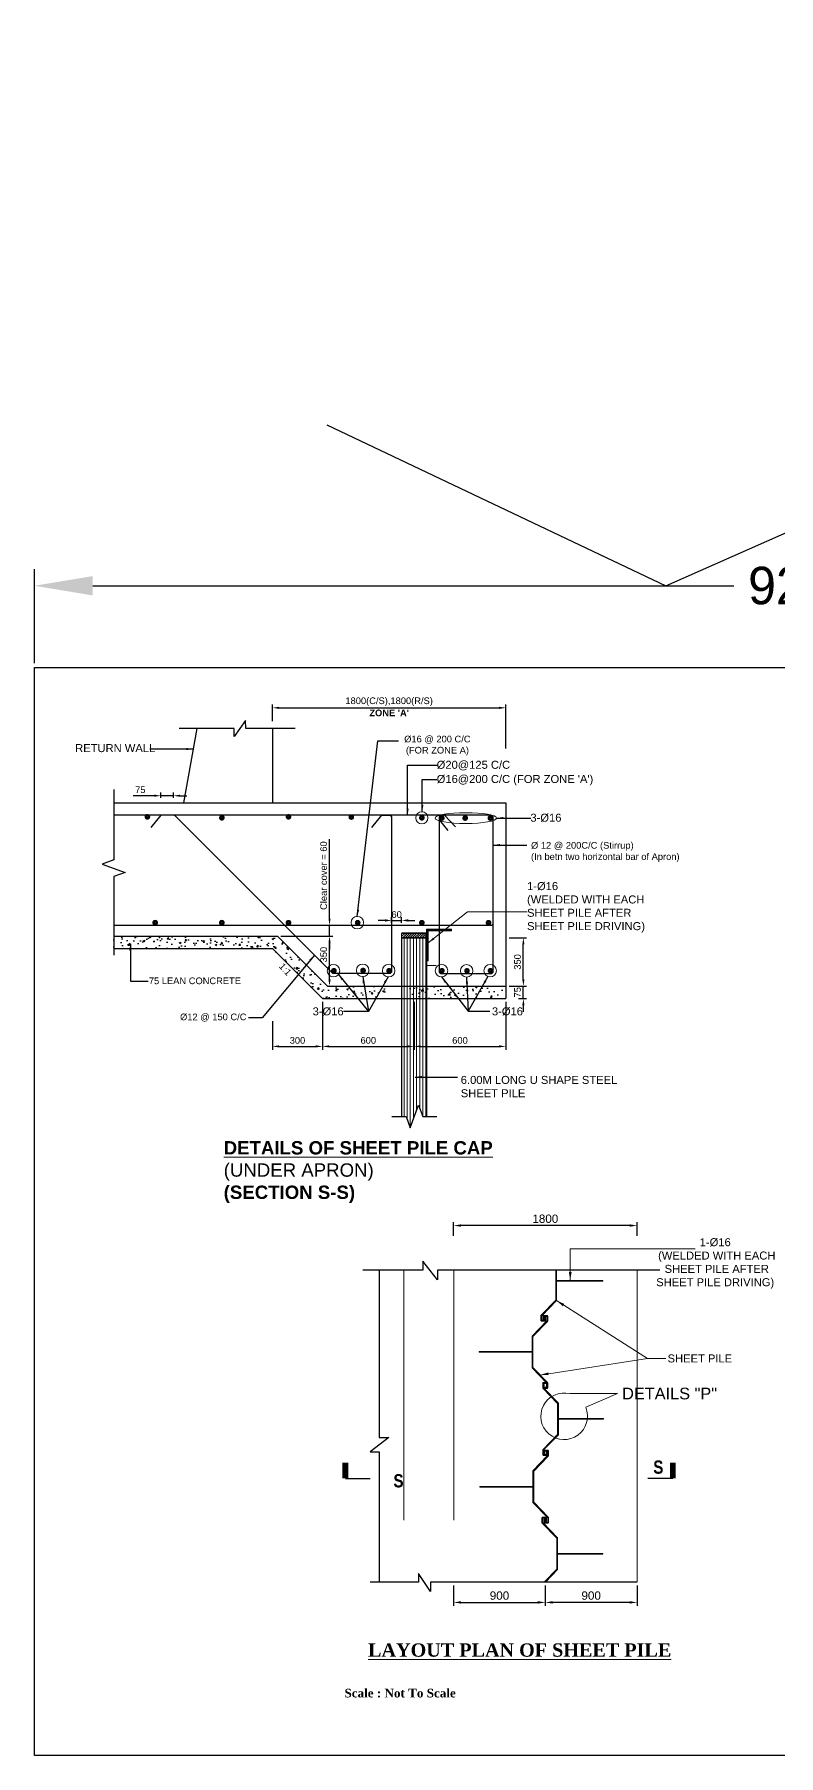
# Model space of a CAD drawing. Extents: x -426260 to 2055400, y -4304674 to -305611.
# Drawn here: x 1091113 to 1095577, y -1912647 to -1902320 of the extents above; entities that cross this region are included whole.
import ezdxf

# ---------------------------------------------------------------- set-up
doc = ezdxf.new("R2010")
doc.units = 0
doc.header["$LTSCALE"] = 300
doc.header["$MEASUREMENT"] = 0
doc.header["$PDMODE"] = 3
doc.linetypes.add('DASHED', pattern=[0.75, 0.5, -0.25])
doc.layers.get('0').update_dxf_attribs({"linetype": 'CONTINUOUS'})
doc.layers.get('DEFPOINTS').update_dxf_attribs({"linetype": 'CONTINUOUS'})
for name, color, linetype, lineweight in [('Dim', 7, 'CONTINUOUS', 9), ('HATCH', 252, 'CONTINUOUS', 5), ('ROD', 1, 'CONTINUOUS', 30), ('Sheet Pile', 13, 'CONTINUOUS', 18), ('slop', 8, 'CONTINUOUS', 9), ('TEXT-ROOM', 4, 'CONTINUOUS', 5)]:
    doc.layers.add(name, color=color, linetype=linetype, lineweight=lineweight)
for name, color, linetype in [('LINE', 7, 'CONTINUOUS'), ('REINF.', 1, 'CONTINUOUS'), ('TEXT', 10, 'CONTINUOUS'), ('TXT', 7, 'CONTINUOUS')]:
    doc.layers.add(name, color=color, linetype=linetype)
doc.styles.add('1-2', font='arial.ttf')
doc.styles.add('Arial', font='arial.ttf')
doc.styles.add('DIM', font='isocp3.shx')
doc.styles.add('text', font='ARIALN.TTF', dxfattribs={"height": 1.6})
doc.dimstyles.new('1-2', dxfattribs={"dimtxt": 240, "dimasz": 360, "dimexe": 120, "dimexo": 120, "dimgap": 24, "dimtad": 1, "dimdec": 0, "dimzin": 3, "dimdsep": 46, "dimtxsty": '1-2', "dimblk": 'DOTSMALL', "dimcen": 0, "dimdle": 120, "dimclrd": 256, "dimclre": 256, "dimclrt": 6, "dimadec": 0, "dimazin": 0, "dimtfac": 0.6, "dimtdec": 0, "dimtofl": 0, "dimtmove": 2, "dimatfit": 3, "dimfxl": 2, "dimfrac": 1, "dimtolj": 1, "dimtzin": 0, "dimlwd": 13, "dimlwe": 13, "dimarcsym": 0})
doc.dimstyles.new('3', dxfattribs={"dimtxt": 225, "dimasz": 350, "dimexe": 100, "dimexo": 25, "dimgap": 9, "dimtad": 0, "dimdec": 0, "dimzin": 0, "dimdsep": 46, "dimtxsty": 'Standard', "dimcen": 0, "dimclrd": 5, "dimclre": 6, "dimclrt": 256, "dimadec": 0, "dimazin": 0, "dimtfac": 1, "dimtdec": 0, "dimtofl": 0, "dimtmove": 2, "dimatfit": 3, "dimfxl": 1, "dimtolj": 1, "dimtzin": 0, "dimarcsym": 0})
doc.dimstyles.new('dim_20', dxfattribs={"dimtxt": 40, "dimasz": 40, "dimexe": 20, "dimexo": 20, "dimgap": 15, "dimtad": 1, "dimdec": 0, "dimzin": 0, "dimdsep": 46, "dimtxsty": 'DIM', "dimcen": 150, "dimclrd": 5, "dimclre": 5, "dimclrt": 7, "dimadec": 0, "dimazin": 0, "dimtfac": 1, "dimtdec": 0, "dimtmove": 0, "dimatfit": 3, "dimfxl": 20, "dimtolj": 1, "dimtzin": 0, "dimarcsym": 0})

# ---------------------------------------------------------------- blocks, each defined once
blk = doc.blocks.new('_DotSmall')
at = {"color": 0, "linetype": 'ByBlock', "const_width": 0.5}
blk.add_lwpolyline([(-0.0625, 0, 1), (0.0625, 0, 1)], format="xyb", close=True, dxfattribs=at)
blk = doc.blocks.new('*D1501')
at = {"layer": 'DEFPOINTS', "color": 0, "ltscale": 50, "transparency": 16777216}
for p in [(1094178, -1911606), (1094728, -1911606), (1094178, -1911728)]:
    blk.add_point(p, dxfattribs=at)
at = {"layer": 'Dim', "color": 5, "lineweight": -2, "ltscale": 50, "transparency": 16777216}
for p, q in [((1094178, -1911626), (1094178, -1911748)), ((1094728, -1911626), (1094728, -1911748)), ((1094683, -1911728), (1094223, -1911728))]:
    blk.add_line(p, q, dxfattribs=at)
at = {"layer": 'Dim', "color": 5, "ltscale": 50, "transparency": 16777216}
for points in [[(1094223, -1911720), (1094223, -1911735), (1094178, -1911728)], [(1094683, -1911720), (1094683, -1911735), (1094728, -1911728)]]:
    blk.add_solid(points, dxfattribs=at)
at = {"layer": 'Dim', "color": 7, "ltscale": 50, "transparency": 16777216, "insert": (1094453, -1911687), "char_height": 50, "attachment_point": 5, "style": 'Arial'}
blk.add_mtext('\\A1;900', dxfattribs=at)
blk = doc.blocks.new('*D1502')
at = {"layer": 'DEFPOINTS', "color": 0, "ltscale": 50, "transparency": 16777216}
for p in [(1093628, -1911606), (1094178, -1911606), (1094178, -1911728)]:
    blk.add_point(p, dxfattribs=at)
at = {"layer": 'Dim', "color": 5, "lineweight": -2, "ltscale": 50, "transparency": 16777216}
for p, q in [((1093628, -1911626), (1093628, -1911748)), ((1094178, -1911626), (1094178, -1911748)), ((1093673, -1911728), (1094133, -1911728))]:
    blk.add_line(p, q, dxfattribs=at)
at = {"layer": 'Dim', "color": 5, "ltscale": 50, "transparency": 16777216}
for points in [[(1093673, -1911720), (1093673, -1911735), (1093628, -1911728)], [(1094133, -1911720), (1094133, -1911735), (1094178, -1911728)]]:
    blk.add_solid(points, dxfattribs=at)
at = {"layer": 'Dim', "color": 7, "ltscale": 50, "transparency": 16777216, "insert": (1093903, -1911687), "char_height": 50, "attachment_point": 5, "style": 'Arial'}
blk.add_mtext('\\A1;900', dxfattribs=at)
blk = doc.blocks.new('*D1503')
at = {"layer": 'DEFPOINTS', "color": 0, "ltscale": 50, "transparency": 16777216}
for p in [(1093628, -1909467), (1093628, -1909548), (1094728, -1909548)]:
    blk.add_point(p, dxfattribs=at)
at = {"layer": 'Dim', "color": 5, "lineweight": -2, "ltscale": 50, "transparency": 16777216}
for p, q in [((1093628, -1909528), (1093628, -1909447)), ((1094683, -1909467), (1093673, -1909467)), ((1094728, -1909528), (1094728, -1909447))]:
    blk.add_line(p, q, dxfattribs=at)
at = {"layer": 'Dim', "color": 5, "ltscale": 50, "transparency": 16777216}
for points in [[(1093673, -1909459), (1093673, -1909474), (1093628, -1909467)], [(1094683, -1909459), (1094683, -1909474), (1094728, -1909467)]]:
    blk.add_solid(points, dxfattribs=at)
at = {"layer": 'Dim', "color": 7, "ltscale": 50, "transparency": 16777216, "insert": (1094178, -1909426), "char_height": 50, "attachment_point": 5, "style": 'Arial'}
blk.add_mtext('\\A1;1800', dxfattribs=at)
blk = doc.blocks.new('sec')
at = {"layer": 'TEXT', "color": 5, "const_width": 200}
blk.add_lwpolyline([(0, 0), (0, 537)], dxfattribs=at)
at = {"layer": 'TEXT', "color": 5}
blk.add_lwpolyline([(0, 0), (-848, 0)], dxfattribs=at)
blk = doc.blocks.new('*D1504')
at = {"layer": 'DEFPOINTS', "color": 0, "linetype": 'Continuous', "transparency": 16777216}
for p in [(1092841, -1908105), (1093391, -1908105), (1093391, -1908392)]:
    blk.add_point(p, dxfattribs=at)
at = {"layer": 'Dim', "color": 5, "linetype": 'Continuous', "lineweight": -2, "transparency": 16777216}
for p, q in [((1092841, -1908125), (1092841, -1908412)), ((1093391, -1908125), (1093391, -1908412)), ((1092881, -1908392), (1093351, -1908392))]:
    blk.add_line(p, q, dxfattribs=at)
at = {"layer": 'Dim', "color": 5, "linetype": 'Continuous', "transparency": 16777216}
for points in [[(1092881, -1908385), (1092881, -1908398), (1092841, -1908392)], [(1093351, -1908385), (1093351, -1908398), (1093391, -1908392)]]:
    blk.add_solid(points, dxfattribs=at)
at = {"layer": 'Dim', "color": 7, "linetype": 'Continuous', "transparency": 16777216, "insert": (1093116, -1908356), "char_height": 40, "attachment_point": 5, "style": 'Arial'}
blk.add_mtext('\\A1;600', dxfattribs=at)
blk = doc.blocks.new('*D1505')
at = {"layer": 'DEFPOINTS', "color": 0, "linetype": 'Continuous', "transparency": 16777216}
for p in [(1093391, -1908105), (1093941, -1908105), (1093941, -1908392)]:
    blk.add_point(p, dxfattribs=at)
at = {"layer": 'Dim', "color": 5, "linetype": 'Continuous', "lineweight": -2, "transparency": 16777216}
for p, q in [((1093391, -1908125), (1093391, -1908412)), ((1093941, -1908125), (1093941, -1908412)), ((1093431, -1908392), (1093901, -1908392))]:
    blk.add_line(p, q, dxfattribs=at)
at = {"layer": 'Dim', "color": 5, "linetype": 'Continuous', "transparency": 16777216}
for points in [[(1093431, -1908385), (1093431, -1908398), (1093391, -1908392)], [(1093901, -1908385), (1093901, -1908398), (1093941, -1908392)]]:
    blk.add_solid(points, dxfattribs=at)
at = {"layer": 'Dim', "color": 7, "linetype": 'Continuous', "transparency": 16777216, "insert": (1093666, -1908356), "char_height": 40, "attachment_point": 5, "style": 'Arial'}
blk.add_mtext('\\A1;600', dxfattribs=at)
blk = doc.blocks.new('*D1506')
at = {"layer": 'DEFPOINTS', "color": 0, "linetype": 'Continuous', "transparency": 16777216}
for p in [(1093941, -1907740), (1094046, -1907740), (1093941, -1908030)]:
    blk.add_point(p, dxfattribs=at)
at = {"layer": 'Dim', "color": 5, "linetype": 'Continuous', "lineweight": -2, "transparency": 16777216}
for p, q in [((1093961, -1907740), (1094066, -1907740)), ((1094046, -1907990), (1094046, -1907780)), ((1093961, -1908030), (1094066, -1908030))]:
    blk.add_line(p, q, dxfattribs=at)
at = {"layer": 'Dim', "color": 5, "linetype": 'Continuous', "transparency": 16777216}
for points in [[(1094040, -1907780), (1094053, -1907780), (1094046, -1907740)], [(1094040, -1907990), (1094053, -1907990), (1094046, -1908030)]]:
    blk.add_solid(points, dxfattribs=at)
at = {"layer": 'Dim', "color": 7, "linetype": 'Continuous', "transparency": 16777216, "insert": (1094011, -1907885), "char_height": 40, "attachment_point": 5, "rotation": 90, "style": 'Arial'}
blk.add_mtext('\\A1;350', dxfattribs=at)
blk = doc.blocks.new('*D1507')
at = {"layer": 'DEFPOINTS', "color": 0, "linetype": 'Continuous', "transparency": 16777216}
for p in [(1091872, -1906888), (1091872, -1906921), (1091947, -1906921)]:
    blk.add_point(p, dxfattribs=at)
at = {"layer": 'Dim', "color": 5, "linetype": 'Continuous', "lineweight": -2, "transparency": 16777216}
for p, q in [((1091832, -1906888), (1091705, -1906888)), ((1091872, -1906901), (1091872, -1906868)), ((1091947, -1906888), (1091872, -1906888)), ((1091947, -1906901), (1091947, -1906868)), ((1091987, -1906888), (1092027, -1906888))]:
    blk.add_line(p, q, dxfattribs=at)
at = {"layer": 'Dim', "color": 5, "linetype": 'Continuous', "transparency": 16777216}
for points in [[(1091832, -1906881), (1091832, -1906894), (1091872, -1906888)], [(1091987, -1906881), (1091987, -1906894), (1091947, -1906888)]]:
    blk.add_solid(points, dxfattribs=at)
at = {"layer": 'Dim', "color": 7, "linetype": 'Continuous', "transparency": 16777216, "insert": (1091748, -1906852), "char_height": 40, "attachment_point": 5, "style": 'Arial'}
blk.add_mtext('\\A1;75', dxfattribs=at)
blk = doc.blocks.new('*D1508')
at = {"layer": 'DEFPOINTS', "color": 0, "ltscale": 50, "transparency": 16777216}
for p in [(1092572, -1907730), (1092883, -1907730), (1092872, -1908030)]:
    blk.add_point(p, dxfattribs=at)
at = {"layer": 'Dim', "color": 5, "lineweight": -2, "ltscale": 50, "transparency": 16777216}
for p, q in [((1092592, -1907730), (1092903, -1907730)), ((1092883, -1907990), (1092883, -1907770)), ((1092892, -1908030), (1092903, -1908030))]:
    blk.add_line(p, q, dxfattribs=at)
at = {"layer": 'Dim', "color": 5, "ltscale": 50, "transparency": 16777216}
for points in [[(1092877, -1907770), (1092890, -1907770), (1092883, -1907730)], [(1092877, -1907990), (1092890, -1907990), (1092883, -1908030)]]:
    blk.add_solid(points, dxfattribs=at)
at = {"layer": 'Dim', "color": 7, "ltscale": 50, "transparency": 16777216, "insert": (1092848, -1907841), "char_height": 40, "attachment_point": 5, "rotation": 90, "style": 'Arial'}
blk.add_mtext('\\A1;350', dxfattribs=at)
blk = doc.blocks.new('*D1509')
at = {"layer": 'DEFPOINTS', "color": 0, "linetype": 'Continuous', "transparency": 16777216}
for p in [(1092541, -1908221), (1092841, -1908311), (1092841, -1908392)]:
    blk.add_point(p, dxfattribs=at)
at = {"layer": 'Dim', "color": 5, "linetype": 'Continuous', "lineweight": -2, "transparency": 16777216}
for p, q in [((1092541, -1908241), (1092541, -1908412)), ((1092841, -1908331), (1092841, -1908412)), ((1092581, -1908392), (1092801, -1908392))]:
    blk.add_line(p, q, dxfattribs=at)
at = {"layer": 'Dim', "color": 5, "linetype": 'Continuous', "transparency": 16777216}
for points in [[(1092581, -1908385), (1092581, -1908398), (1092541, -1908392)], [(1092801, -1908385), (1092801, -1908398), (1092841, -1908392)]]:
    blk.add_solid(points, dxfattribs=at)
at = {"layer": 'Dim', "color": 7, "linetype": 'Continuous', "transparency": 16777216, "insert": (1092691, -1908356), "char_height": 40, "attachment_point": 5, "style": 'Arial'}
blk.add_mtext('\\A1;300', dxfattribs=at)
blk = doc.blocks.new('*D1510')
at = {"layer": 'DEFPOINTS', "color": 0, "ltscale": 50, "transparency": 16777216}
for p in [(1093316, -1907636), (1093256, -1907670), (1093316, -1907670)]:
    blk.add_point(p, dxfattribs=at)
at = {"layer": 'Dim', "color": 5, "lineweight": -2, "ltscale": 50, "transparency": 16777216}
for p, q in [((1093216, -1907636), (1093176, -1907636)), ((1093256, -1907650), (1093256, -1907616)), ((1093256, -1907636), (1093316, -1907636)), ((1093316, -1907650), (1093316, -1907616)), ((1093356, -1907636), (1093396, -1907636))]:
    blk.add_line(p, q, dxfattribs=at)
at = {"layer": 'Dim', "color": 5, "ltscale": 50, "transparency": 16777216}
for points in [[(1093216, -1907629), (1093216, -1907643), (1093256, -1907636)], [(1093356, -1907629), (1093356, -1907643), (1093316, -1907636)]]:
    blk.add_solid(points, dxfattribs=at)
at = {"layer": 'Dim', "color": 7, "ltscale": 50, "transparency": 16777216, "insert": (1093286, -1907601), "char_height": 40, "attachment_point": 5, "style": 'Arial'}
blk.add_mtext('\\A1;60', dxfattribs=at)
blk = doc.blocks.new('*D1511')
at = {"layer": 'DEFPOINTS', "color": 0, "ltscale": 50, "transparency": 16777216}
for p in [(1092553, -1907665), (1092572, -1907730), (1092883, -1907665)]:
    blk.add_point(p, dxfattribs=at)
at = {"layer": 'Dim', "color": 5, "lineweight": -2, "ltscale": 50, "transparency": 16777216}
for p, q in [((1092883, -1907625), (1092883, -1907149)), ((1092573, -1907665), (1092903, -1907665)), ((1092592, -1907730), (1092903, -1907730)), ((1092883, -1907730), (1092883, -1907665)), ((1092883, -1907770), (1092883, -1907810))]:
    blk.add_line(p, q, dxfattribs=at)
at = {"layer": 'Dim', "color": 5, "ltscale": 50, "transparency": 16777216}
for points in [[(1092877, -1907625), (1092890, -1907625), (1092883, -1907665)], [(1092877, -1907770), (1092890, -1907770), (1092883, -1907730)]]:
    blk.add_solid(points, dxfattribs=at)
at = {"layer": 'Dim', "color": 7, "ltscale": 50, "transparency": 16777216, "insert": (1092848, -1907367), "char_height": 40, "attachment_point": 5, "rotation": 90, "style": 'DIM'}
blk.add_mtext('\\A1;{\\fArial|b0|i0|c0|p34;Clear cover = 60}', dxfattribs=at)
blk = doc.blocks.new('*D1512')
at = {"layer": 'DEFPOINTS', "color": 0, "linetype": 'Continuous', "transparency": 16777216}
for p in [(1093941, -1906360), (1092541, -1906461), (1093941, -1906625)]:
    blk.add_point(p, dxfattribs=at)
at = {"layer": 'Dim', "color": 5, "linetype": 'Continuous', "lineweight": -2, "transparency": 16777216}
for p, q in [((1092541, -1906441), (1092541, -1906340)), ((1092581, -1906360), (1093901, -1906360)), ((1093941, -1906605), (1093941, -1906340))]:
    blk.add_line(p, q, dxfattribs=at)
at = {"layer": 'Dim', "color": 5, "linetype": 'Continuous', "transparency": 16777216}
for points in [[(1092581, -1906354), (1092581, -1906367), (1092541, -1906360)], [(1093901, -1906354), (1093901, -1906367), (1093941, -1906360)]]:
    blk.add_solid(points, dxfattribs=at)
at = {"layer": 'Dim', "color": 7, "linetype": 'Continuous', "transparency": 16777216, "char_height": 40, "attachment_point": 5, "style": 'Arial'}
for s, insert in [('\\A1;1800(C/S),1800(R/S)', (1093241, -1906324)), ("\\A1;{\\fArial|b1|i0|c0|p34;ZONE 'A'}", (1093241, -1906391))]:
    blk.add_mtext(s, dxfattribs=dict(at, insert=insert))
blk = doc.blocks.new('*D1513')
at = {"layer": 'DEFPOINTS', "color": 0, "linetype": 'Continuous', "transparency": 16777216}
for p in [(1093976, -1908030), (1094046, -1908030), (1093998, -1908105)]:
    blk.add_point(p, dxfattribs=at)
at = {"layer": 'Dim', "color": 5, "linetype": 'Continuous', "lineweight": -2, "transparency": 16777216}
for p, q in [((1094046, -1907990), (1094046, -1907950)), ((1093996, -1908030), (1094066, -1908030)), ((1094046, -1908105), (1094046, -1908030)), ((1094018, -1908105), (1094066, -1908105)), ((1094046, -1908145), (1094046, -1908185))]:
    blk.add_line(p, q, dxfattribs=at)
at = {"layer": 'Dim', "color": 5, "linetype": 'Continuous', "transparency": 16777216}
for points in [[(1094040, -1907990), (1094053, -1907990), (1094046, -1908030)], [(1094040, -1908145), (1094053, -1908145), (1094046, -1908105)]]:
    blk.add_solid(points, dxfattribs=at)
at = {"layer": 'Dim', "color": 7, "linetype": 'Continuous', "transparency": 16777216, "insert": (1094011, -1908067), "char_height": 40, "attachment_point": 5, "rotation": 90, "style": 'Arial'}
blk.add_mtext('\\A1;75', dxfattribs=at)
blk = doc.blocks.new('*D1514')
at = {"layer": 'DEFPOINTS', "color": 0, "ltscale": 0.5, "transparency": 16777216}
for p in [(1100346, -1905628), (1091113, -1906118), (1100346, -1906118)]:
    blk.add_point(p, dxfattribs=at)
at = {"layer": 'LINE', "color": 6, "lineweight": -2, "ltscale": 0.5, "transparency": 16777216}
for p, q in [((1091113, -1906093), (1091113, -1905528)), ((1100346, -1906093), (1100346, -1905528))]:
    blk.add_line(p, q, dxfattribs=at)
at = {"layer": 'LINE', "color": 5, "lineweight": -2, "ltscale": 0.5, "transparency": 16777216}
for p, q in [((1091463, -1905628), (1095308, -1905628)), ((1099996, -1905628), (1096151, -1905628))]:
    blk.add_line(p, q, dxfattribs=at)
at = {"layer": 'LINE', "color": 5, "ltscale": 0.5, "transparency": 16777216}
for points in [[(1091463, -1905570), (1091463, -1905686), (1091113, -1905628)], [(1099996, -1905570), (1099996, -1905686), (1100346, -1905628)]]:
    blk.add_solid(points, dxfattribs=at)
at = {"layer": 'LINE', "ltscale": 0.5, "transparency": 16777216, "insert": (1095729, -1905628), "char_height": 225, "attachment_point": 5}
blk.add_mtext('\\A1;9233', dxfattribs=at)

msp = doc.modelspace()

# ---------------------------------------------------------------- hatches: boundary and pattern name
at = {"layer": 'Dim', "lineweight": 15}
h = msp.add_hatch(dxfattribs=at)
h.set_pattern_fill('ANSI31', color=15)
h.set_pattern_definition([(45, (962432.44463, -1903021.84562), (-0.08838834765, 0.08838834765), [])])
h.paths.add_polyline_path([(1093465.9, -1907687.6), (1093465.9, -1907877.6), (1093475.9, -1907877.6), (1093475.9, -1907697.6), (1093615.9, -1907697.6), (1093615.9, -1907687.6)])
at = {"layer": 'HATCH', "ltscale": 50}
h = msp.add_hatch(dxfattribs=at)
h.set_pattern_fill('ANSI31', color=256, scale=80)
h.set_pattern_definition([(45, (-1783291.261, -1184487.709), (-7.071067812, 7.071067812), [])])
h.paths.add_polyline_path([(1093465.9, -1907711.5), (1093315.9, -1907711.5), (1093315.9, -1907739.8), (1093465.9, -1907739.8)])
h = msp.add_hatch(dxfattribs=at)
h.set_pattern_fill('ANSI31', color=256, scale=150, angle=45)
h.set_pattern_definition([(90, (-1763119.537, -1186040.592), (-18.75, 4e-15), [])])
h.paths.add_polyline_path([(1093319.1, -1908812), (1093343, -1908812), (1093368, -1908880.7), (1093418, -1908743.3), (1093443, -1908812), (1093465.8, -1908812), (1093464.7, -1907740.8), (1093316.9, -1907740.8)])
at = {"layer": 'TXT', "ltscale": 50}
h = msp.add_hatch(dxfattribs=at)
h.set_pattern_fill('AR-CONC', color=256, scale=15)
h.set_pattern_definition([(50, (-1763217.44, -1186060.79), (107.5890274, -9.4128202), [11.25, -123.75]), (355, (-1763217.44, -1186060.79), (-20.8127, 112.82882), [9, -99]), (100.4514445, (-1763208.48, -1186061.58), (86.776327, 103.4159986), [9.561029, -105.171317]), (46.1842, (-1763217.44, -1186030.8), (160.0861996, -24.827892), [16.875, -185.625]), (96.6356355, (-1763204.1, -1186032.86), (140.199292, 146.11779), [14.341551, -157.757064]), (351.184164, (-1763217.44, -1186030.8), (140.199292, 146.11779), [13.5, -148.5]), (21, (-1763202.44, -1186038.29), (89.5360578, -60.3928336), [11.25, -123.75]), (326, (-1763202.44, -1186038.29), (36.4972998, 108.7725068), [9, -99]), (71.4514447, (-1763194.98, -1186043.33), (126.0333565, 48.379673), [9.5610285, -105.171317]), (37.5, (-1763217.442, -1186060.794), (1.8239783, 49.93407807), [0, -97.8, 0, -100.5, 0, -99.375]), (7.5, (-1763217.44, -1186060.794), (39.4604306, 59.1617568), [0, -57.3, 0, -95.55, 0, -37.875]), (327.5, (-1763250.892, -1186060.794), (80.0733654, -3.38323076), [0, -37.5, 0, -117, 0, -155.25]), (317.5, (-1763265.89, -1186060.794), (87.4779254, 15.0157473), [0, -48.75, 0, -77.7, 0, -110.25])])
h.paths.add_polyline_path([(1093940.9, -1908029.8), (1093365.9, -1908029.8), (1093365.9, -1908104.8), (1093940.9, -1908104.8)])
h.paths.add_polyline_path([(1091588.7, -1907729.8), (1091588.7, -1907804.8), (1092540.9, -1907804.8), (1092840.9, -1908104.8), (1093215.9, -1908104.8), (1093215.9, -1908029.8), (1092872, -1908029.8), (1092572, -1907729.8)])

# ---------------------------------------------------------------- linework, layer by layer
at = {"layer": 'Dim', "ltscale": 50}
for points in [[(1093315.9, -1907739.8), (1093315.9, -1907711.5), (1093465.9, -1907711.5), (1093465.9, -1907739.8)], [(1094256.4, -1910624.9), (1094256.4, -1910628.9)]]:
    msp.add_lwpolyline(points, dxfattribs=at)
at = {"layer": 'Dim', "color": 7, "lineweight": 15}
for points in [[(1093445.9, -1907739.8), (1093465.9, -1907739.8)], [(1093465.9, -1907877.6), (1093465.9, -1907687.6), (1093615.9, -1907687.6), (1093615.9, -1907697.6), (1093615.9, -1907697.6), (1093615.9, -1907697.6)], [(1093475.9, -1907877.6), (1093475.9, -1907697.6), (1093615.9, -1907697.6)], [(1093475.9, -1907877.6), (1093465.9, -1907877.6)], [(1094245.3, -1909795.6), (1094523.3, -1909795.6)], [(1094245.3, -1909799.6), (1094523.3, -1909799.6)], [(1094523.3, -1909795.6), (1094523.3, -1909799.6)], [(1094728.3, -1909733.6), (1094728.3, -1911606.2)], [(1094098.4, -1910221.3), (1093780.9, -1910221.3)], [(1093780.9, -1910221.3), (1093780.9, -1910225.3)], [(1094098.4, -1910225.3), (1093780.9, -1910225.3)], [(1094256.4, -1910624.9), (1094527.9, -1910624.9)], [(1094256.4, -1910628.9), (1094527.9, -1910628.9)], [(1094527.9, -1910624.9), (1094527.9, -1910628.9)], [(1094103.4, -1911032.9), (1093785.9, -1911032.9)], [(1093785.9, -1911032.9), (1093785.9, -1911036.9)], [(1094103.4, -1911036.9), (1093785.9, -1911036.9)], [(1094251.8, -1911433.4), (1094523.3, -1911433.4)], [(1094251.8, -1911437.4), (1094523.3, -1911437.4)], [(1094523.3, -1911433.4), (1094523.3, -1911437.4)]]:
    msp.add_lwpolyline(points, dxfattribs=at)
at = {"layer": 'Dim', "color": 7, "linetype": 'DASHED', "lineweight": 15, "ltscale": 10}
for points in [[(1093328.3, -1909733.6), (1093328.3, -1911606.2)], [(1093628.3, -1909733.6), (1093628.3, -1911606.2)]]:
    msp.add_lwpolyline(points, dxfattribs=at)
at = {"layer": 'Dim', "color": 1, "linetype": 'Continuous', "lineweight": 15, "ltscale": 10}
msp.add_lwpolyline([(1094325.2, -1910475.2), (1094610.2, -1910475.2), (1094420.1, -1910556.7, -4.2392719)], format="xyb", close=True, dxfattribs=at)
at = {"layer": 'Dim', "ltscale": 50}
for centre, radius in [((1093437.2, -1907020), 36.3), ((1093050, -1907649.1), 37.5), ((1092907.1, -1907937.4), 37.5), ((1093082.4, -1907935.8), 37.5), ((1093238.5, -1907937.4), 37.5), ((1093555.2, -1907937.4), 37.5), ((1093705.8, -1907938), 37.5), ((1093846.7, -1907937.4), 37.5)]:
    msp.add_circle(centre, radius, dxfattribs=at)
msp.add_ellipse((1093700.9, -1907021.9), major_axis=(-184.8, -0.1), ratio=0.1762392, dxfattribs=at)
at = {"layer": 'LINE', "color": 0, "linetype": 'ByBlock', "lineweight": -2}
for p, q in [((1094900.6, -1905627.9), (1102388.6, -1902320)), ((1092867.5, -1904662), (1094900.6, -1905627.9))]:
    msp.add_line(p, q, dxfattribs=at)
at = {"layer": 'LINE'}
msp.add_lwpolyline([(1100345.9, -1912646.7), (1091112.9, -1912646.7), (1091112.9, -1906117.6), (1100345.9, -1906117.6)], close=True, dxfattribs=at)
at = {"layer": 'LINE', "linetype": 'Continuous', "ltscale": 50}
for points in [[(1092676.7, -1906484.6), (1092380.9, -1906484.6), (1092379.8, -1906436.6), (1092311.4, -1906532.7), (1092310.9, -1906484.6), (1091981.2, -1906484.6)], [(1091588.7, -1906850.6), (1091588.7, -1907273.1), (1091520, -1907298.1), (1091657.3, -1907348.1), (1091588.7, -1907373.1), (1091588.7, -1907844)], [(1093258, -1908812), (1093343, -1908812), (1093368, -1908880.7), (1093418, -1908743.3), (1093443, -1908812), (1093528, -1908812)]]:
    msp.add_lwpolyline(points, dxfattribs=at)
at = {"layer": 'LINE', "ltscale": 50}
for points in [[(1092086.5, -1906484.6), (1092006.8, -1906929.8)], [(1092540.9, -1906484.6), (1092540.9, -1906929.8)], [(1091588.7, -1906929.8), (1093940.9, -1906929.8)], [(1093940.9, -1906929.8), (1093940.9, -1908104.8)], [(1091588.7, -1907729.8), (1092572, -1907729.8)], [(1092572, -1907729.8), (1092872, -1908029.8)], [(1091588.7, -1907804.8), (1092540.9, -1907804.8)], [(1092540.9, -1907804.8), (1092840.9, -1908104.8)], [(1092872, -1908029.8), (1093940.9, -1908029.8)], [(1092840.9, -1908104.8), (1093940.9, -1908104.8)]]:
    msp.add_lwpolyline(points, dxfattribs=at)
at = {"layer": 'LINE', "color": 13, "ltscale": 50, "const_width": 10}
msp.add_lwpolyline([(1093315.9, -1907711.5), (1093465.9, -1907711.5)], dxfattribs=at)
at = {"layer": 'LINE', "ltscale": 50, "const_width": 10}
msp.add_lwpolyline([(1093315.9, -1907739.8), (1093465.9, -1907739.8)], dxfattribs=at)
at = {"layer": 'LINE'}
for points in [[(1093315.9, -1907739.8), (1093315.9, -1908812)], [(1093465.9, -1907739.8), (1093465.9, -1908812)]]:
    msp.add_lwpolyline(points, dxfattribs=at)
at = {"layer": 'LINE', "color": 5}
for points in [[(1094865.1, -1909733.6), (1093530.1, -1909733.6), (1093530.1, -1909792.2), (1093442.7, -1909680.3), (1093442.7, -1909733.6), (1093083.3, -1909733.6)], [(1093180.4, -1909733.6), (1093180.4, -1910737.3), (1093238.9, -1910737.3), (1093127, -1910824.6), (1093180.4, -1910824.6), (1093180.4, -1911606.2)], [(1094726, -1911606.2), (1093488.1, -1911606.2), (1093488.1, -1911663.2), (1093416.3, -1911555), (1093416.3, -1911606.2), (1093127, -1911606.2)]]:
    msp.add_lwpolyline(points, dxfattribs=at)
at = {"layer": 'REINF.'}
for points in [[(1093574.4, -1907006.3, 0.1111861), (1093568, -1907004.8), (1093555.9, -1907004.8, 0.4142136), (1093540.9, -1907019.8), (1093540.9, -1907939.8, 0.4142136), (1093555.9, -1907954.8), (1093850.9, -1907954.8, 0.4142136), (1093865.9, -1907939.8), (1093865.9, -1907019.8, 0.4142136), (1093850.9, -1907004.8), (1091588.7, -1907004.8)], [(1093195.9, -1907004.8), (1093240.9, -1907004.8, -0.4142136), (1093255.9, -1907019.8), (1093255.9, -1907939.8, -0.4142136), (1093240.9, -1907954.8), (1092909.2, -1907954.8, -0.1989124), (1092898.6, -1907950.4), (1091957.4, -1907009.2, 0.1989124), (1091946.8, -1907004.8), (1091875.9, -1907004.8)], [(1091588.7, -1907664.8), (1093850.9, -1907664.8, 0.4142136), (1093865.9, -1907649.8), (1093865.9, -1907629.8, 0.0107125), (1093865.9, -1907615.2)]]:
    msp.add_lwpolyline(points, format="xyb", dxfattribs=at)
for points in [[(1091871.8, -1907004.8), (1091810.9, -1907078)], [(1093196, -1907004.8), (1093135.1, -1907078)], [(1093542.1, -1907013.9), (1093540.9, -1907019.8), (1093540.9, -1907032), (1093593.1, -1907097.3)], [(1093574.4, -1907006.3), (1093639.1, -1907074.9)]]:
    msp.add_lwpolyline(points, dxfattribs=at)
at = {"layer": 'ROD', "const_width": 18.2}
for points in [[(1091783.1, -1907011.8, 1), (1091798, -1907016.8, 1)], [(1092229.8, -1907017.4, 1), (1092244.7, -1907022.4, 1)], [(1092644.7, -1907011.9, -1), (1092629.8, -1907016.8, -1)], [(1093021.5, -1907013.1, -1), (1093006.6, -1907018.1, -1)], [(1093429.8, -1907017.6, 1), (1093444.7, -1907022.5, 1)], [(1093549.5, -1907019.3, 1), (1093564.3, -1907024.3, 1)], [(1093689.7, -1907019.3, 1), (1093704.5, -1907024.3, 1)], [(1093855.6, -1907019.3, -1), (1093840.8, -1907024.3, -1)], [(1091829.8, -1907646.7, 1), (1091844.7, -1907651.6, 1)], [(1092229.8, -1907646.7, 1), (1092244.7, -1907651.6, 1)], [(1092644.7, -1907647.1, -1), (1092629.8, -1907652.1, -1)], [(1093059.7, -1907647.1, -1), (1093044.8, -1907652.1, -1)], [(1093429.8, -1907647.1, 1), (1093444.7, -1907652.1, 1)], [(1093844.7, -1907647.1, -1), (1093829.8, -1907652.1, -1)], [(1092901.9, -1907935.5, 1), (1092916.8, -1907940.5, 1)], [(1093092.1, -1907933.9, -1), (1093077.2, -1907938.9, -1)], [(1093248.2, -1907935.5, -1), (1093233.3, -1907940.5, -1)], [(1093550, -1907935.5, 1), (1093564.8, -1907940.5, 1)], [(1093715.5, -1907936.1, -1), (1093700.7, -1907941, -1)], [(1093856.4, -1907935.5, -1), (1093841.5, -1907940.5, -1)]]:
    msp.add_lwpolyline(points, format="xyb", close=True, dxfattribs=at)
at = {"layer": 'Sheet Pile', "color": 7, "lineweight": 15}
for points in [[(1094178.4, -1910015.8), (1094178.4, -1910015.8), (1094178.4, -1910034.9, -0.4142136), (1094173.4, -1910039.9), (1094156.4, -1910039.9, -0.4142136), (1094151.4, -1910034.9), (1094151.4, -1910008, -0.2284522), (1094153.3, -1910004.1), (1094240.3, -1909914.9), (1094240.3, -1909733.6)], [(1094173.4, -1910015.8), (1094173.4, -1910034.9), (1094156.4, -1910034.9), (1094156.4, -1910008, 0.0313445), (1094156.9, -1910007.5), (1094245.3, -1909916.9), (1094245.3, -1909733.6)], [(1094170.3, -1910030.8), (1094170.3, -1910011.7), (1094187.2, -1910011.7), (1094187.2, -1910038.7, 0.0313445), (1094186.8, -1910039.1), (1094098.4, -1910129.7), (1094098.4, -1910320.9), (1094186.8, -1910411.5, 0.0313445), (1094187.2, -1910411.9), (1094187.2, -1910438.9), (1094170.3, -1910438.9), (1094170.3, -1910419.8)], [(1094165.3, -1910030.8), (1094165.3, -1910030.8), (1094165.3, -1910011.7, -0.4142136), (1094170.3, -1910006.7), (1094187.2, -1910006.7, -0.4142136), (1094192.2, -1910011.7), (1094192.2, -1910038.7, -0.2284522), (1094190.4, -1910042.6), (1094103.4, -1910131.7), (1094103.4, -1910318.9), (1094190.4, -1910408, -0.2284522), (1094192.2, -1910411.9), (1094192.2, -1910438.9, -0.4142136), (1094187.2, -1910443.9), (1094170.3, -1910443.9, -0.4142136), (1094165.3, -1910438.9), (1094165.3, -1910419.8), (1094165.3, -1910419.8)], [(1094189.5, -1910821.4), (1094189.5, -1910821.4), (1094189.5, -1910840.5, -0.4142136), (1094184.5, -1910845.5), (1094167.5, -1910845.5, -0.4142136), (1094162.5, -1910840.5), (1094162.5, -1910813.5, -0.2284522), (1094164.4, -1910809.6), (1094251.4, -1910720.5), (1094251.4, -1910533.3), (1094164.4, -1910444.2, -0.2284522), (1094162.5, -1910440.3), (1094162.5, -1910413.3, -0.4142136), (1094167.5, -1910408.3), (1094184.5, -1910408.3, -0.4142136), (1094189.5, -1910413.3), (1094189.5, -1910432.4), (1094189.5, -1910432.4)], [(1094184.5, -1910821.4), (1094184.5, -1910840.5), (1094167.5, -1910840.5), (1094167.5, -1910813.5, 0.0313445), (1094168, -1910813.1), (1094256.4, -1910722.5), (1094256.4, -1910531.3), (1094168, -1910440.7, 0.0313445), (1094167.5, -1910440.3), (1094167.5, -1910413.3), (1094184.5, -1910413.3), (1094184.5, -1910432.4)], [(1094175.3, -1910838.4), (1094175.3, -1910819.3), (1094192.3, -1910819.3), (1094192.3, -1910846.2, 0.0313445), (1094191.8, -1910846.7), (1094103.4, -1910937.3), (1094103.4, -1911128.5), (1094191.8, -1911219.1, 0.0313445), (1094192.3, -1911219.5), (1094192.3, -1911246.5), (1094175.3, -1911246.5), (1094175.3, -1911227.4)], [(1094170.3, -1910838.4), (1094170.3, -1910838.4), (1094170.3, -1910819.3, -0.4142136), (1094175.3, -1910814.3), (1094192.3, -1910814.3, -0.4142136), (1094197.3, -1910819.3), (1094197.3, -1910846.2, -0.2284522), (1094195.4, -1910850.2), (1094108.4, -1910939.3), (1094108.4, -1911126.4), (1094195.4, -1911215.6, -0.2284522), (1094197.3, -1911219.5), (1094197.3, -1911246.5, -0.4142136), (1094192.3, -1911251.5), (1094175.3, -1911251.5, -0.4142136), (1094170.3, -1911246.5), (1094170.3, -1911227.4), (1094170.3, -1911227.4)], [(1094171.4, -1911606.2), (1094246.8, -1911529), (1094246.8, -1911341.8), (1094159.8, -1911252.7, -0.2284522), (1094157.9, -1911248.8), (1094157.9, -1911221.8, -0.4142136), (1094162.9, -1911216.8), (1094179.9, -1911216.8, -0.4142136), (1094184.9, -1911221.8), (1094184.9, -1911240.9), (1094184.9, -1911240.9)], [(1094178.4, -1911606.2), (1094251.8, -1911531), (1094251.8, -1911339.8), (1094163.4, -1911249.2, 0.0313445), (1094162.9, -1911248.8), (1094162.9, -1911221.8), (1094179.9, -1911221.8), (1094179.9, -1911240.9)]]:
    msp.add_lwpolyline(points, format="xyb", dxfattribs=at)
for points in [[(1094165.3, -1910030.8), (1094170.3, -1910030.8)], [(1094165.3, -1910030.8), (1094170.3, -1910030.8)], [(1094178.4, -1910015.8), (1094173.4, -1910015.8)], [(1094165.3, -1910419.8), (1094170.3, -1910419.8)], [(1094165.3, -1910419.8), (1094170.3, -1910419.8)], [(1094165.3, -1910419.8), (1094170.3, -1910419.8)], [(1094184.9, -1910434.4), (1094179.9, -1910434.4)], [(1094170.3, -1910838.4), (1094175.3, -1910838.4)], [(1094170.3, -1910838.4), (1094175.3, -1910838.4)], [(1094189.5, -1910821.4), (1094184.5, -1910821.4)], [(1094189.5, -1910821.4), (1094184.5, -1910821.4)], [(1094170.3, -1911227.4), (1094175.3, -1911227.4)], [(1094171.8, -1911227.4), (1094175.3, -1911227.4)], [(1094171.8, -1911227.4), (1094175.3, -1911227.4)], [(1094179.9, -1911241), (1094184.9, -1911241)]]:
    msp.add_lwpolyline(points, dxfattribs=at)

# ---------------------------------------------------------------- block references
at = {"layer": 'slop', "yscale": 0.1763999999966472, "zscale": 0.1764000000001069}
for p, xscale in [((1092978.2, -1910983.4), -0.1763999997638166), ((1094942.8, -1910983.4), 0.1763999997638166)]:
    msp.add_blockref('sec', p, dxfattribs=dict(at, xscale=xscale))

# ---------------------------------------------------------------- texts
at = {"layer": 'Dim', "color": 7, "ltscale": 50, "char_height": 40, "attachment_point": 1, "style": 'Arial'}
for s, insert, width in [('\\pi221.7;Ø16 @ 200 C/C\\P\\pi231.9;(FOR ZONE A)', (1093109.4, -1906527.7), 837.214), ('\\pxql;%%C 12 @ 200C/C (Stirrup)', (1094092.1, -1907165.3), 705.75), ('\\pxql;(In betn two horizontal bar of Apron) ', (1094092.1, -1907233), 1148.638), ('75 LEAN CONCRETE', (1091799.4, -1907978.3), 1148.638), ('\\pi221.7;Ø12 @ 150 C/C', (1091764.9, -1908194.7), 837.214)]:
    msp.add_mtext(s, dxfattribs=dict(at, insert=insert, width=width))
at = {"layer": 'LINE', "color": 0, "ltscale": 50, "char_height": 48, "attachment_point": 1, "style": 'Arial'}
for s, insert, width in [('{\\C7;RETURN WALL}', (1091357.2, -1906578), 1052.552), ('{\\C7;%%C20@125 C/C }', (1093526.2, -1906678), 1052.552), ("{\\C7;%%C16@200 C/C (FOR ZONE 'A')}", (1093526.2, -1906763.3), 1052.552), ('{\\C7;3-%%C16}', (1094088.4, -1906995.5), 300.307), ('{\\C7;1-%%C16\\P(WELDED WITH EACH\\PSHEET PILE AFTER \\PSHEET PILE DRIVING)}', (1094068.3, -1907406), 823.745), ('{\\C7;3-%%C16}', (1092781.8, -1908157.5), 823.745), ('{\\C7;3-%%C16}', (1093857.5, -1908157.5), 823.745), ('{\\C7;6.00M LONG U SHAPE STEEL SHEET PILE }', (1093670.7, -1908568.8), 1089.847)]:
    msp.add_mtext(s, dxfattribs=dict(at, insert=insert, width=width))
at = {"layer": 'LINE', "color": 7, "attachment_point": 5, "style": 'Arial'}
for s, insert, char_height, width in [('1-%%C16\\P (WELDED WITH EACH\\P SHEET PILE AFTER \\PSHEET PILE DRIVING)', (1095197.2, -1909693.8), 48, 1160.031), ('SHEET PILE', (1095105.2, -1910264.2), 48, 415.803), ('DETAILS "P"', (1094923.4, -1910474.9), 70, 1003.095)]:
    msp.add_mtext(s, dxfattribs=dict(at, insert=insert, char_height=char_height, width=width))
at = {"layer": 'TEXT', "color": 7, "char_height": 79.38, "style": 'text'}
for insert, width, attachment_point in [((1093266.8, -1910958.3), 114.666, 1), ((1094886.2, -1910876.2), 64.786, 3)]:
    msp.add_mtext('{\\fArial Narrow|b1|i0|c0|p34;S}', dxfattribs=dict(at, insert=insert, width=width, attachment_point=attachment_point))
at = {"layer": 'TEXT', "color": 0, "linetype": 'ByBlock', "insert": (1092973, -1912245.8), "char_height": 52.029, "width": 964.549, "attachment_point": 1, "style": 'Arial'}
msp.add_mtext('{\\fTimes New Roman|b1|i0|c0|p18;Scale : Not To Scale}', dxfattribs=at)
at = {"layer": 'TEXT-ROOM', "char_height": 80, "attachment_point": 4}
for s, insert, width in [('{\\fArial|b1|i0|c0|p34;\\L\\C0;DETAILS OF SHEET PILE CAP\\P\\fArial|b0|i0|c0|p34;\\l(UNDER APRON)\\P\\fArial|b1|i0|c0|p34;(SECTION S-S)}', (1092248.3, -1909145.6), 5733.577), ('{\\fTimes New Roman|b1|i0|c0|p18;\\L\\C7;LAYOUT PLAN OF SHEET PILE}', (1093114.4, -1912014), 1838.722)]:
    msp.add_mtext(s, dxfattribs=dict(at, insert=insert, width=width))
at = {"layer": 'TXT', "color": 0, "style": 'Arial'}
msp.add_text('1:1', height=40, rotation=312.14299, dxfattribs=at).set_placement((1092576.8, -1907913.6))

# ---------------------------------------------------------------- dimensions: what is measured, and where the dimension line sits
at = {"layer": 'Dim', "linetype": 'Continuous'}
for base, p1, p2, text, override, picture, middle in [((1093940.9, -1906360.3), (1092540.9, -1906461.3), (1093940.9, -1906625), "1800(C/S),1800(R/S)\\X{\\fArial|b1|i0|c0|p34;ZONE 'A'}", {"dimgap": 10, "dimtxsty": 'Arial'}, '*D1512', (1093240.9, -1906360.3)), ((1093390.9, -1908391.8), (1092840.9, -1908104.8), (1093390.9, -1908104.8), '600', {"dimtxsty": 'Arial'}, '*D1504', (1093115.9, -1908356.4)), ((1093940.9, -1908391.8), (1093390.9, -1908104.8), (1093940.9, -1908104.8), '600', {"dimtxsty": 'Arial'}, '*D1505', (1093665.9, -1908356.4)), ((1092840.9, -1908391.8), (1092540.9, -1908221.3), (1092840.9, -1908310.9), '300', {"dimtxsty": 'Arial'}, '*D1509', (1092690.9, -1908356.4))]:
    dim = msp.add_linear_dim(base=base, p1=p1, p2=p2, text=text, dimstyle='dim_20', override=override, dxfattribs=at)
    dim.commit()
    dim.dimension.update_dxf_attribs({"geometry": picture, "text_midpoint": middle})
dim = msp.add_linear_dim(base=(1091871.8, -1906887.6), p1=(1091946.8, -1906920.9), p2=(1091871.8, -1906920.9), dimstyle='dim_20', override={"dimtxsty": 'Arial'}, dxfattribs=at)
dim.commit()
dim.dimension.update_dxf_attribs({"geometry": '*D1507', "text_midpoint": (1091748.2, -1906852.3)})
at = {"layer": 'Dim', "ltscale": 50}
dim = msp.add_linear_dim(base=(1092883.3, -1907664.8), p1=(1092572, -1907729.8), p2=(1092553, -1907664.8), angle=90, text='{\\fArial|b0|i0|c0|p34;Clear cover = 60}', dimstyle='dim_20', dxfattribs=at)
dim.commit()
dim.dimension.update_dxf_attribs({"geometry": '*D1511', "text_midpoint": (1092847.6, -1907366.8)})
dim = msp.add_linear_dim(base=(1093315.9, -1907636), p1=(1093255.9, -1907669.7), p2=(1093315.9, -1907669.7), dimstyle='dim_20', override={"dimtxsty": 'Arial'}, dxfattribs=at)
dim.commit()
dim.dimension.update_dxf_attribs({"geometry": '*D1510', "text_midpoint": (1093285.9, -1907636), "dimtype": 160})
dim = msp.add_linear_dim(base=(1092883.3, -1907729.8), p1=(1092872, -1908029.8), p2=(1092572, -1907729.8), angle=90, text='350', dimstyle='dim_20', override={"dimtxsty": 'Arial'}, dxfattribs=at)
dim.commit()
dim.dimension.update_dxf_attribs({"geometry": '*D1508', "text_midpoint": (1092883.3, -1907840.6), "dimtype": 160})
at = {"layer": 'Dim', "linetype": 'Continuous'}
dim = msp.add_linear_dim(base=(1094046.2, -1907739.8), p1=(1093940.9, -1908029.8), p2=(1093940.9, -1907739.8), angle=90, text='350', dimstyle='dim_20', override={"dimtxsty": 'Arial'}, dxfattribs=at)
dim.commit()
dim.dimension.update_dxf_attribs({"geometry": '*D1506', "text_midpoint": (1094010.7, -1907884.8)})
dim = msp.add_linear_dim(base=(1094046.2, -1908029.8), p1=(1093997.7, -1908104.8), p2=(1093976.3, -1908029.8), angle=90, text='75', dimstyle='dim_20', override={"dimtxsty": 'Arial'}, dxfattribs=at)
dim.commit()
dim.dimension.update_dxf_attribs({"geometry": '*D1513', "text_midpoint": (1094046.2, -1908067.3), "dimtype": 160})
at = {"layer": 'Dim', "ltscale": 50}
for base, p1, p2, text, picture, middle in [((1093628.3, -1909466.5), (1094728.3, -1909547.5), (1093628.3, -1909547.5), '1800', '*D1503', (1094178.3, -1909426)), ((1094178.3, -1911727.8), (1094728.3, -1911606.2), (1094178.3, -1911606.2), '900', '*D1501', (1094453.3, -1911687.3))]:
    dim = msp.add_linear_dim(base=base, p1=p1, p2=p2, text=text, dimstyle='dim_20', override={"dimtxt": 50, "dimasz": 45, "dimtxsty": 'Arial', "dimtmove": 2}, dxfattribs=at)
    dim.commit()
    dim.dimension.update_dxf_attribs({"geometry": picture, "text_midpoint": middle})
dim = msp.add_linear_dim(base=(1094178.3, -1911727.8), p1=(1093628.3, -1911606.2), p2=(1094178.3, -1911606.2), angle=180, text='900', dimstyle='dim_20', override={"dimtxt": 50, "dimasz": 45, "dimtxsty": 'Arial', "dimtmove": 2}, dxfattribs=at)
dim.commit()
dim.dimension.update_dxf_attribs({"geometry": '*D1502', "text_midpoint": (1093903.3, -1911687.3)})
at = {"layer": 'LINE', "color": 3, "ltscale": 0.5}
dim = msp.add_linear_dim(base=(1100345.9, -1905627.9), p1=(1091112.9, -1906117.6), p2=(1100345.9, -1906117.6), dimstyle='3', override={"dimfxl": 700}, dxfattribs=at)
dim.commit()
dim.dimension.update_dxf_attribs({"geometry": '*D1514', "text_midpoint": (1095729.4, -1905627.9)})

# ---------------------------------------------------------------- leaders
at = {"layer": 'Dim', "ltscale": 50}
for points in [[(1092064.5, -1906607.6), (1091804.6, -1906607.6)], [(1093049.6, -1907611.6), (1093172.9, -1906557.7), (1093296.2, -1906557.7)], [(1093351.5, -1907005.6), (1093351.5, -1906705), (1093528.5, -1906704.8)], [(1093439.7, -1906983.8), (1093439.7, -1906789.6), (1093526.2, -1906789.6)], [(1093885.7, -1907021.8), (1094090.8, -1907021.8)], [(1093865.9, -1907183.9), (1094066.4, -1907183.9)], [(1091688.5, -1907776.4), (1091688.5, -1908000.6), (1091795.5, -1908000.6)], [(1092792.6, -1907844.4), (1092479, -1908220.3), (1092397, -1908220.3)], [(1092936.6, -1907960.6), (1093116.5, -1908182.3)], [(1093234.7, -1907973.7), (1093116.5, -1908182.3), (1092967.3, -1908182.3)], [(1093082.4, -1907973.3), (1093116.5, -1908182.3)], [(1093555.2, -1907974.9), (1093715.4, -1908181.1)], [(1093705.8, -1907975.5), (1093715.4, -1908181.1)], [(1093833.6, -1907972.6), (1093715.4, -1908181.1), (1093845, -1908181.1)], [(1093397.4, -1908575.8), (1093650.8, -1908575.8)]]:
    msp.add_leader(points, dimstyle='dim_20', override={"dimgap": 5, "dimtad": 0}, dxfattribs=at)
at = {"layer": 'Dim', "lineweight": 15}
for points, override in [([(1093475.9, -1907769.7), (1093711.7, -1907585.1), (1094068.3, -1907585)], {"dimasz": 40, "dimtad": 0, "dimfxl": 7, "dimarcsym": 1}), ([(1093465.9, -1907906.8), (1093522.1, -1907906.8)], {"dimasz": 15, "dimgap": 0.5, "dimtad": 0, "dimfxl": 7, "dimarcsym": 1})]:
    msp.add_leader(points, dimstyle='1-2', override=override, dxfattribs=at)
at = {"layer": 'Dim', "color": 5, "lineweight": 15}
for points in [[(1094327.3, -1909795.6), (1094327.3, -1909605.5), (1095076.9, -1909605.5)], [(1094245.3, -1909916.9), (1094790.3, -1910264.6), (1094900.5, -1910264.6)], [(1094146.9, -1910363.4), (1094790.3, -1910264.6), (1094897.3, -1910264.6)]]:
    msp.add_leader(points, dimstyle='1-2', override={"dimasz": 50, "dimtad": 0, "dimfxl": 7, "dimarcsym": 1}, dxfattribs=at)

doc.saveas('drawing.dxf')
